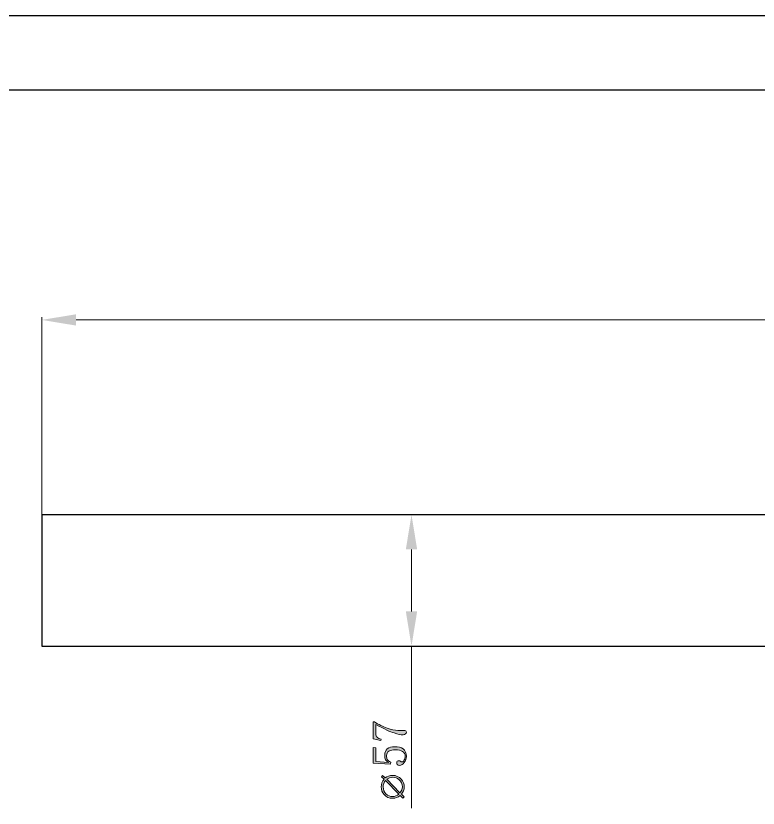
# Model space of a CAD drawing. Header units: millimetres. Extents: x 0 to 297, y 0 to 210.
# Drawn here: x 75 to 124.9, y 156.4 to 209.7 of the extents above; entities that cross this region are included whole.
import ezdxf

# ---------------------------------------------------------------- set-up
doc = ezdxf.new("R2010")
doc.units = ezdxf.units.MM

msp = doc.modelspace()

# ---------------------------------------------------------------- hatches: boundary and pattern name
h = msp.add_hatch(color=7)
h.dxf.hatch_style = 2
h.paths.add_polyline_path([(79.011886, 189.635111), (79.011886, 188.873111), (76.70479, 189.254111)])
h = msp.add_hatch(color=7)
h.dxf.hatch_style = 2
h.paths.add_polyline_path([(101.173386, 173.823611), (101.935386, 173.823611), (101.554386, 176.152015)])
h = msp.add_hatch(color=7)
h.dxf.hatch_style = 2
h.paths.add_polyline_path([(101.173386, 169.653813), (101.935386, 169.653813), (101.554386, 167.325515)])
h = msp.add_hatch(color=7)
edge = h.paths.add_edge_path(flags=0)
edge.add_spline(control_points=[(99.75529, 160.001813), (99.75529, 160.171111), (99.81879, 160.298111), (99.924588, 160.404015), (100.051588, 160.509813), (100.220886, 160.552111), (100.432588, 160.552111), (100.665386, 160.552111), (100.855886, 160.509813), (101.004088, 160.404015), (101.131088, 160.298111), (101.21579, 160.128813), (101.21579, 159.896015), (101.21579, 159.747813), (101.15229, 159.620813), (101.067588, 159.493813), (100.982886, 159.366813), (100.877088, 159.303313), (100.750088, 159.303313), (100.686588, 159.303313), (100.64429, 159.324515), (100.601886, 159.366813), (100.58079, 159.388015), (100.559588, 159.430313), (100.559588, 159.472611), (100.559588, 159.536111), (100.559588, 159.557313), (100.601886, 159.578515), (100.64429, 159.599611), (100.665386, 159.599611), (100.686588, 159.599611), (100.750088, 159.599611), (100.792386, 159.599611), (100.813588, 159.578515), (100.83479, 159.536111), (100.877088, 159.536111), (100.919386, 159.536111), (100.982886, 159.536111), (101.02529, 159.578515), (101.067588, 159.663111), (101.109886, 159.726611), (101.131088, 159.832515), (101.131088, 159.917111), (101.131088, 160.065313), (101.067588, 160.171111), (100.940588, 160.234611), (100.83479, 160.319313), (100.665386, 160.340515), (100.45379, 160.340515), (100.284386, 160.340515), (100.157386, 160.319313), (100.030386, 160.255813), (99.924588, 160.192313), (99.88229, 160.086515), (99.88229, 159.959515), (99.88229, 159.853611), (99.88229, 159.769015), (99.924588, 159.705515), (99.966886, 159.642015), (100.030386, 159.578515), (100.157386, 159.515015), (100.157386, 159.515015), (100.13629, 159.388015), (100.13629, 159.388015), (100.13629, 159.388015), (98.972088, 159.451515), (98.972088, 159.451515), (98.972088, 159.451515), (98.972088, 160.509813), (98.972088, 160.509813), (98.972088, 160.509813), (99.162588, 160.488611), (99.162588, 160.488611), (99.162588, 160.488611), (99.162588, 159.557313), (99.162588, 159.557313), (99.162588, 159.557313), (100.00929, 159.493813), (100.00929, 159.493813), (99.88229, 159.578515), (99.81879, 159.663111), (99.776386, 159.747813), (99.75529, 159.832515), (99.75529, 159.917111), (99.75529, 160.001813), (99.75529, 160.001813), (99.75529, 160.001813), (99.75529, 160.001813)], knot_values=[0, 0, 0, 0, 1, 1, 1, 2, 2, 2, 3, 3, 3, 4, 4, 4, 5, 5, 5, 6, 6, 6, 7, 7, 7, 8, 8, 8, 9, 9, 9, 10, 10, 10, 11, 11, 11, 12, 12, 12, 13, 13, 13, 14, 14, 14, 15, 15, 15, 16, 16, 16, 17, 17, 17, 18, 18, 18, 19, 19, 19, 20, 20, 20, 21, 21, 21, 22, 22, 22, 23, 23, 23, 24, 24, 24, 25, 25, 25, 26, 26, 26, 27, 27, 27, 28, 28, 28, 29, 29, 29, 29], degree=3, periodic=1)
edge = h.paths.add_edge_path(flags=0)
edge.add_spline(control_points=[(99.05679, 162.224313), (99.353088, 162.055015), (99.62829, 161.906813), (99.924588, 161.801015), (100.19979, 161.695111), (100.432588, 161.652813), (100.64429, 161.652813), (100.686588, 161.652813), (100.728886, 161.652813), (100.792386, 161.652813), (100.855886, 161.652813), (100.940588, 161.652813), (101.02529, 161.652813), (101.08879, 161.652813), (101.15229, 161.652813), (101.173386, 161.631611), (101.194588, 161.610515), (101.21579, 161.568111), (101.21579, 161.525813), (101.21579, 161.483515), (101.194588, 161.441111), (101.15229, 161.420015), (101.131088, 161.377611), (101.067588, 161.356515), (101.004088, 161.356515), (100.83479, 161.356515), (100.623088, 161.398813), (100.39029, 161.483515), (100.13629, 161.547015), (99.734088, 161.737515), (99.162588, 162.055015), (99.162588, 162.055015), (99.162588, 161.420015), (99.162588, 161.420015), (99.162588, 161.314111), (99.18379, 161.229515), (99.24729, 161.187111), (99.31079, 161.123611), (99.395386, 161.081313), (99.522386, 161.060111), (99.522386, 161.060111), (99.50129, 160.975515), (99.50129, 160.975515), (99.50129, 160.975515), (98.972088, 161.081313), (98.972088, 161.081313), (98.972088, 161.081313), (98.972088, 162.224313), (98.972088, 162.224313), (98.972088, 162.224313), (99.05679, 162.224313), (99.05679, 162.224313)], knot_values=[0, 0, 0, 0, 1, 1, 1, 2, 2, 2, 3, 3, 3, 4, 4, 4, 5, 5, 5, 6, 6, 6, 7, 7, 7, 8, 8, 8, 9, 9, 9, 10, 10, 10, 11, 11, 11, 12, 12, 12, 13, 13, 13, 14, 14, 14, 15, 15, 15, 16, 16, 16, 17, 17, 17, 17], degree=3, periodic=1)
edge = h.paths.add_edge_path(flags=0)
edge.add_spline(control_points=[(100.792386, 157.271313), (100.64429, 157.144313), (100.474886, 157.080813), (100.284386, 157.102015), (100.051588, 157.080813), (99.861088, 157.165515), (99.712886, 157.334813), (99.585886, 157.483015), (99.522386, 157.652313), (99.522386, 157.864015), (99.522386, 158.054515), (99.585886, 158.223813), (99.712886, 158.372015), (99.712886, 158.372015), (99.543588, 158.541313), (99.543588, 158.541313), (99.543588, 158.541313), (99.607088, 158.626015), (99.607088, 158.626015), (99.607088, 158.626015), (99.776386, 158.456611), (99.776386, 158.456611), (99.924588, 158.562515), (100.093886, 158.626015), (100.284386, 158.626015), (100.51729, 158.626015), (100.70779, 158.541313), (100.855886, 158.372015), (100.982886, 158.223813), (101.067588, 158.054515), (101.067588, 157.864015), (101.067588, 157.673515), (101.004088, 157.504111), (100.877088, 157.356015), (100.877088, 157.356015), (101.067588, 157.186611), (101.067588, 157.186611), (101.067588, 157.186611), (100.96179, 157.102015), (100.96179, 157.102015), (100.96179, 157.102015), (100.792386, 157.271313), (100.792386, 157.271313)], knot_values=[0, 0, 0, 0, 1, 1, 1, 2, 2, 2, 3, 3, 3, 4, 4, 4, 5, 5, 5, 6, 6, 6, 7, 7, 7, 8, 8, 8, 9, 9, 9, 10, 10, 10, 11, 11, 11, 12, 12, 12, 13, 13, 13, 14, 14, 14, 14], degree=3, periodic=1)
edge = h.paths.add_edge_path(flags=0)
edge.add_spline(control_points=[(100.70779, 157.356015), (100.70779, 157.356015), (99.797588, 158.287313), (99.797588, 158.287313), (99.69179, 158.160313), (99.649386, 158.012111), (99.649386, 157.864015), (99.649386, 157.673515), (99.712886, 157.504111), (99.839886, 157.377111), (99.966886, 157.271313), (100.115088, 157.207813), (100.284386, 157.207813), (100.432588, 157.207813), (100.58079, 157.271313), (100.70779, 157.356015), (100.70779, 157.356015), (100.70779, 157.356015), (100.70779, 157.356015)], knot_values=[0, 0, 0, 0, 1, 1, 1, 2, 2, 2, 3, 3, 3, 4, 4, 4, 5, 5, 5, 6, 6, 6, 6], degree=3, periodic=1)
edge = h.paths.add_edge_path(flags=0)
edge.add_spline(control_points=[(99.903386, 158.372015), (99.903386, 158.372015), (100.77129, 157.461813), (100.77129, 157.461813), (100.877088, 157.567611), (100.940588, 157.715813), (100.940588, 157.864015), (100.940588, 158.054515), (100.855886, 158.223813), (100.70779, 158.350813), (100.601886, 158.456611), (100.45379, 158.499015), (100.284386, 158.499015), (100.13629, 158.499015), (100.00929, 158.456611), (99.903386, 158.372015)], knot_values=[0, 0, 0, 0, 1, 1, 1, 2, 2, 2, 3, 3, 3, 4, 4, 4, 5, 5, 5, 5], degree=3, periodic=1)

# ---------------------------------------------------------------- linework, layer by layer
at = {"color": 7, "lineweight": 30}
for points in [[(296.689604, 209.701111), (0.335104, 209.701111)], [(291.715402, 204.705813), (25.269402, 204.705813)]]:
    msp.add_lwpolyline(points, dxfattribs=at)
at = {"color": 7, "lineweight": 15}
for points in [[(76.70479, 189.444611), (76.70479, 171.834015)], [(79.011886, 189.254111), (255.563088, 189.254111)], [(102.506886, 176.152015), (101.363886, 176.152015)], [(101.554386, 173.823611), (101.554386, 169.653813)], [(102.506886, 167.325515), (101.363886, 167.325515)], [(101.554386, 167.325515), (101.554386, 156.424611)]]:
    msp.add_lwpolyline(points, dxfattribs=at)
at = {"color": 7, "lineweight": 25}
for points in [[(128.499588, 176.152015), (76.70479, 176.152015)], [(76.70479, 176.152015), (76.70479, 167.325515)], [(76.70479, 167.325515), (128.499588, 167.325515)]]:
    msp.add_lwpolyline(points, dxfattribs=at)
at = {"color": 7, "lineweight": 5}
for points, knots in [([(99.05679, 162.224313), (99.353088, 162.055015), (99.62829, 161.906813), (99.924588, 161.801015), (100.19979, 161.695111), (100.432588, 161.652813), (100.64429, 161.652813), (100.686588, 161.652813), (100.728886, 161.652813), (100.792386, 161.652813), (100.855886, 161.652813), (100.940588, 161.652813), (101.02529, 161.652813), (101.08879, 161.652813), (101.15229, 161.652813), (101.173386, 161.631611), (101.194588, 161.610515), (101.21579, 161.568111), (101.21579, 161.525813), (101.21579, 161.483515), (101.194588, 161.441111), (101.15229, 161.420015), (101.131088, 161.377611), (101.067588, 161.356515), (101.004088, 161.356515), (100.83479, 161.356515), (100.623088, 161.398813), (100.39029, 161.483515), (100.13629, 161.547015), (99.734088, 161.737515), (99.162588, 162.055015), (99.162588, 162.055015), (99.162588, 161.420015), (99.162588, 161.420015), (99.162588, 161.314111), (99.18379, 161.229515), (99.24729, 161.187111), (99.31079, 161.123611), (99.395386, 161.081313), (99.522386, 161.060111), (99.522386, 161.060111), (99.50129, 160.975515), (99.50129, 160.975515), (99.50129, 160.975515), (98.972088, 161.081313), (98.972088, 161.081313), (98.972088, 161.081313), (98.972088, 162.224313), (98.972088, 162.224313), (98.972088, 162.224313), (99.05679, 162.224313), (99.05679, 162.224313)], [0, 0, 0, 0, 1, 1, 1, 2, 2, 2, 3, 3, 3, 4, 4, 4, 5, 5, 5, 6, 6, 6, 7, 7, 7, 8, 8, 8, 9, 9, 9, 10, 10, 10, 11, 11, 11, 12, 12, 12, 13, 13, 13, 14, 14, 14, 15, 15, 15, 16, 16, 16, 17, 17, 17, 17]), ([(99.75529, 160.001813), (99.75529, 160.171111), (99.81879, 160.298111), (99.924588, 160.404015), (100.051588, 160.509813), (100.220886, 160.552111), (100.432588, 160.552111), (100.665386, 160.552111), (100.855886, 160.509813), (101.004088, 160.404015), (101.131088, 160.298111), (101.21579, 160.128813), (101.21579, 159.896015), (101.21579, 159.747813), (101.15229, 159.620813), (101.067588, 159.493813), (100.982886, 159.366813), (100.877088, 159.303313), (100.750088, 159.303313), (100.686588, 159.303313), (100.64429, 159.324515), (100.601886, 159.366813), (100.58079, 159.388015), (100.559588, 159.430313), (100.559588, 159.472611), (100.559588, 159.536111), (100.559588, 159.557313), (100.601886, 159.578515), (100.64429, 159.599611), (100.665386, 159.599611), (100.686588, 159.599611), (100.750088, 159.599611), (100.792386, 159.599611), (100.813588, 159.578515), (100.83479, 159.536111), (100.877088, 159.536111), (100.919386, 159.536111), (100.982886, 159.536111), (101.02529, 159.578515), (101.067588, 159.663111), (101.109886, 159.726611), (101.131088, 159.832515), (101.131088, 159.917111), (101.131088, 160.065313), (101.067588, 160.171111), (100.940588, 160.234611), (100.83479, 160.319313), (100.665386, 160.340515), (100.45379, 160.340515), (100.284386, 160.340515), (100.157386, 160.319313), (100.030386, 160.255813), (99.924588, 160.192313), (99.88229, 160.086515), (99.88229, 159.959515), (99.88229, 159.853611), (99.88229, 159.769015), (99.924588, 159.705515), (99.966886, 159.642015), (100.030386, 159.578515), (100.157386, 159.515015), (100.157386, 159.515015), (100.13629, 159.388015), (100.13629, 159.388015), (100.13629, 159.388015), (98.972088, 159.451515), (98.972088, 159.451515), (98.972088, 159.451515), (98.972088, 160.509813), (98.972088, 160.509813), (98.972088, 160.509813), (99.162588, 160.488611), (99.162588, 160.488611), (99.162588, 160.488611), (99.162588, 159.557313), (99.162588, 159.557313), (99.162588, 159.557313), (100.00929, 159.493813), (100.00929, 159.493813), (99.88229, 159.578515), (99.81879, 159.663111), (99.776386, 159.747813), (99.75529, 159.832515), (99.75529, 159.917111), (99.75529, 160.001813), (99.75529, 160.001813), (99.75529, 160.001813), (99.75529, 160.001813)], [0, 0, 0, 0, 1, 1, 1, 2, 2, 2, 3, 3, 3, 4, 4, 4, 5, 5, 5, 6, 6, 6, 7, 7, 7, 8, 8, 8, 9, 9, 9, 10, 10, 10, 11, 11, 11, 12, 12, 12, 13, 13, 13, 14, 14, 14, 15, 15, 15, 16, 16, 16, 17, 17, 17, 18, 18, 18, 19, 19, 19, 20, 20, 20, 21, 21, 21, 22, 22, 22, 23, 23, 23, 24, 24, 24, 25, 25, 25, 26, 26, 26, 27, 27, 27, 28, 28, 28, 29, 29, 29, 29]), ([(100.792386, 157.271313), (100.64429, 157.144313), (100.474886, 157.080813), (100.284386, 157.102015), (100.051588, 157.080813), (99.861088, 157.165515), (99.712886, 157.334813), (99.585886, 157.483015), (99.522386, 157.652313), (99.522386, 157.864015), (99.522386, 158.054515), (99.585886, 158.223813), (99.712886, 158.372015), (99.712886, 158.372015), (99.543588, 158.541313), (99.543588, 158.541313), (99.543588, 158.541313), (99.607088, 158.626015), (99.607088, 158.626015), (99.607088, 158.626015), (99.776386, 158.456611), (99.776386, 158.456611), (99.924588, 158.562515), (100.093886, 158.626015), (100.284386, 158.626015), (100.51729, 158.626015), (100.70779, 158.541313), (100.855886, 158.372015), (100.982886, 158.223813), (101.067588, 158.054515), (101.067588, 157.864015), (101.067588, 157.673515), (101.004088, 157.504111), (100.877088, 157.356015), (100.877088, 157.356015), (101.067588, 157.186611), (101.067588, 157.186611), (101.067588, 157.186611), (100.96179, 157.102015), (100.96179, 157.102015), (100.96179, 157.102015), (100.792386, 157.271313), (100.792386, 157.271313)], [0, 0, 0, 0, 1, 1, 1, 2, 2, 2, 3, 3, 3, 4, 4, 4, 5, 5, 5, 6, 6, 6, 7, 7, 7, 8, 8, 8, 9, 9, 9, 10, 10, 10, 11, 11, 11, 12, 12, 12, 13, 13, 13, 14, 14, 14, 14]), ([(100.70779, 157.356015), (100.70779, 157.356015), (99.797588, 158.287313), (99.797588, 158.287313), (99.69179, 158.160313), (99.649386, 158.012111), (99.649386, 157.864015), (99.649386, 157.673515), (99.712886, 157.504111), (99.839886, 157.377111), (99.966886, 157.271313), (100.115088, 157.207813), (100.284386, 157.207813), (100.432588, 157.207813), (100.58079, 157.271313), (100.70779, 157.356015), (100.70779, 157.356015), (100.70779, 157.356015), (100.70779, 157.356015)], [0, 0, 0, 0, 1, 1, 1, 2, 2, 2, 3, 3, 3, 4, 4, 4, 5, 5, 5, 6, 6, 6, 6]), ([(99.903386, 158.372015), (99.903386, 158.372015), (100.77129, 157.461813), (100.77129, 157.461813), (100.877088, 157.567611), (100.940588, 157.715813), (100.940588, 157.864015), (100.940588, 158.054515), (100.855886, 158.223813), (100.70779, 158.350813), (100.601886, 158.456611), (100.45379, 158.499015), (100.284386, 158.499015), (100.13629, 158.499015), (100.00929, 158.456611), (99.903386, 158.372015), (99.903386, 158.372015), (99.903386, 158.372015), (99.903386, 158.372015)], [0, 0, 0, 0, 1, 1, 1, 2, 2, 2, 3, 3, 3, 4, 4, 4, 5, 5, 5, 6, 6, 6, 6])]:
    msp.add_open_spline(points, degree=3, knots=knots, dxfattribs=at)

doc.saveas('drawing.dxf')
